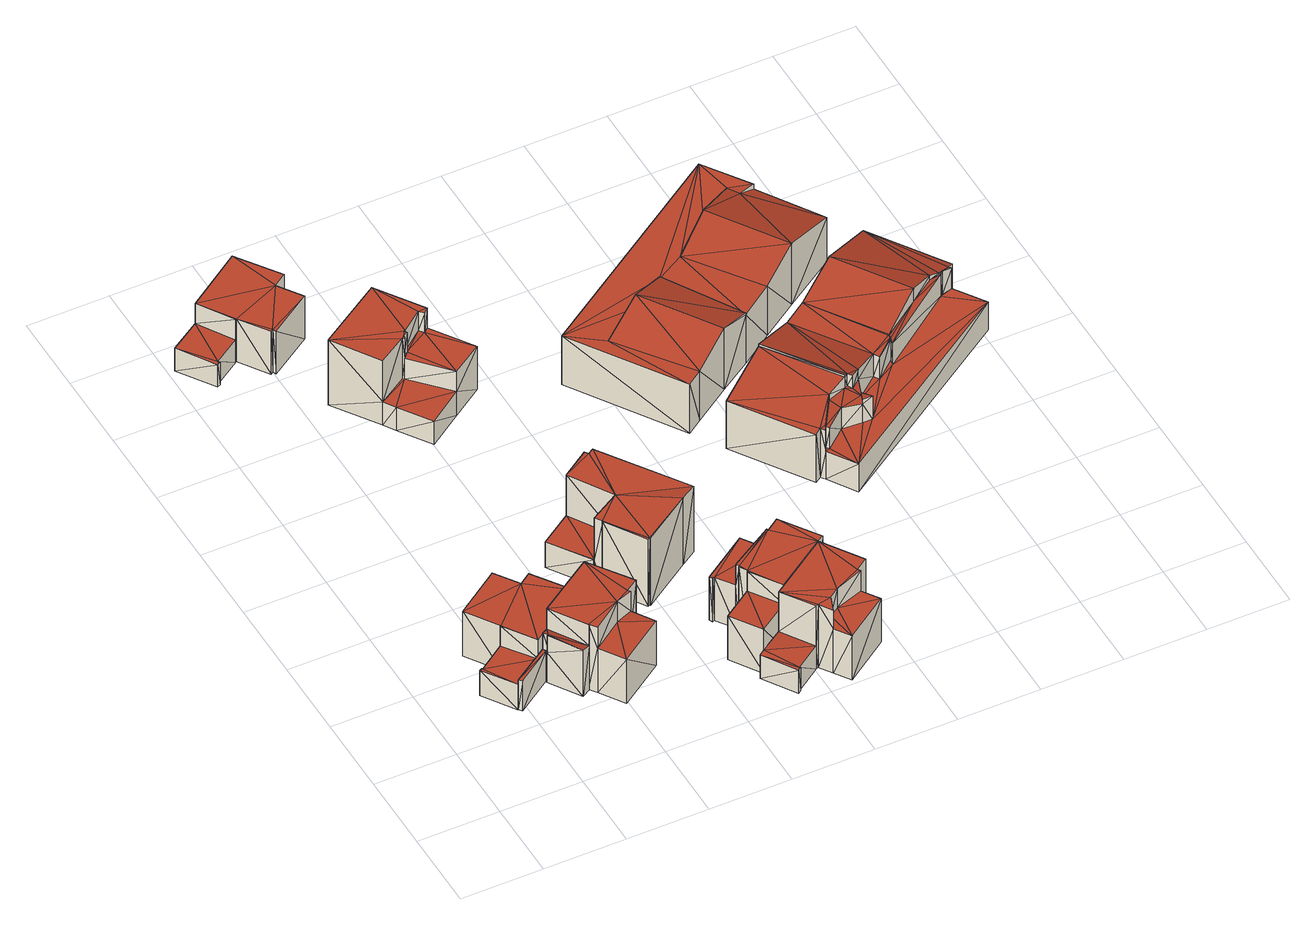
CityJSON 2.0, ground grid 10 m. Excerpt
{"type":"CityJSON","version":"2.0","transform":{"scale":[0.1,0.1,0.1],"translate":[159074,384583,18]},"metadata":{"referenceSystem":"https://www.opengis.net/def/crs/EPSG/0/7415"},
"CityObjects":{
"building1":{"type":"Building","attributes":{"oorspronkelijk_bouwjaar":2017,"status":"Pand in gebruik","geconstateerd":false,"h_maaiveld":18.25,"dak_type":"multiple horizontal","pw_datum":"2016-12-01","pw_actueel":"uncertain","pw_bron":"ahn3","reconstructie_methode":"tudelft3d-geoflow","versie_methode":"v21.03.1","kas_warenhuis":false,"ondergronds_type":"above ground","lod11_replace":false,"reconstruction_skipped":false},"geometry":[{"type":"Solid","lod":"2.2","boundaries":[[[[0,1,2]],[[0,2,3]],[[0,3,4]],[[5,6,7]],[[8,0,4]],[[9,0,8]],[[7,3,10]],[[5,7,10]],[[11,3,7]],[[4,3,11]],[[12,7,13]],[[13,7,6]],[[13,6,14]],[[14,6,5]],[[15,4,16]],[[17,15,16]],[[16,4,11]],[[18,8,4]],[[15,18,4]],[[19,0,20]],[[20,0,9]],[[16,11,12]],[[12,11,7]],[[21,10,3]],[[22,21,3]],[[14,5,10]],[[21,14,10]],[[17,16,22]],[[23,17,22]],[[20,9,18]],[[18,9,8]],[[24,2,25]],[[25,2,1]],[[25,1,19]],[[19,1,0]],[[23,22,24]],[[24,22,2]],[[2,22,3]],[[22,16,12]],[[14,12,13]],[[21,22,12]],[[21,12,14]],[[23,24,19]],[[17,23,15]],[[19,24,25]],[[18,19,20]],[[15,23,19]],[[18,15,19]]]],"semantics":{"surfaces":[{"type":"GroundSurface"},{"type":"WallSurface"},{"type":"RoofSurface"}],"values":[[0,0,0,0,0,0,0,0,0,0,1,1,1,1,1,1,1,1,1,1,1,1,1,1,1,1,1,1,1,1,1,1,1,1,1,1,1,1,2,2,2,2,2,2,2,2,2,2]]}}]},
"building2":{"type":"Building","attributes":{"oorspronkelijk_bouwjaar":2017,"status":"Pand in gebruik","geconstateerd":false,"h_maaiveld":18.31,"dak_type":"slanted","pw_datum":"2016-12-01","pw_actueel":"uncertain","pw_bron":"ahn3","reconstructie_methode":"tudelft3d-geoflow","versie_methode":"v21.03.1","kas_warenhuis":false,"ondergronds_type":"above ground","lod11_replace":false,"reconstruction_skipped":false},"geometry":[{"type":"Solid","lod":"2.2","boundaries":[[[[26,27,28]],[[29,30,31]],[[29,32,30]],[[33,34,35]],[[34,30,35]],[[35,36,33]],[[37,30,34]],[[31,37,38]],[[31,30,37]],[[38,37,39]],[[38,39,40]],[[28,31,38]],[[26,28,41]],[[28,27,31]],[[42,27,43]],[[43,27,26]],[[43,26,44]],[[44,26,41]],[[44,41,45]],[[45,41,28]],[[46,47,48]],[[48,47,40]],[[40,47,38]],[[49,33,36]],[[50,49,36]],[[50,36,35]],[[51,50,35]],[[52,53,54]],[[54,53,37]],[[37,53,39]],[[48,40,53]],[[53,40,39]],[[55,29,31]],[[56,57,55]],[[55,57,29]],[[45,28,47]],[[47,28,38]],[[58,42,59]],[[60,58,59]],[[60,59,47]],[[46,60,47]],[[42,31,27]],[[58,55,42]],[[42,55,31]],[[56,55,53]],[[52,56,53]],[[61,32,57]],[[57,32,29]],[[62,37,34]],[[63,54,62]],[[62,54,37]],[[63,62,64]],[[64,62,65]],[[62,34,49]],[[49,34,33]],[[64,65,51]],[[66,64,51]],[[66,51,67]],[[67,51,30]],[[30,51,35]],[[67,30,61]],[[61,30,32]],[[48,53,60]],[[46,48,60]],[[60,53,55]],[[58,60,55]],[[47,59,45]],[[45,42,43]],[[45,59,42]],[[45,43,44]],[[51,65,50]],[[50,65,49]],[[49,65,62]],[[66,67,64]],[[57,67,61]],[[64,54,63]],[[57,64,67]],[[56,64,57]],[[54,64,56]],[[52,54,56]]]],"semantics":{"surfaces":[{"type":"GroundSurface"},{"type":"WallSurface"},{"type":"RoofSurface"}],"values":[[0,0,0,0,0,0,0,0,0,0,0,0,0,0,1,1,1,1,1,1,1,1,1,1,1,1,1,1,1,1,1,1,1,1,1,1,1,1,1,1,1,1,1,1,1,1,1,1,1,1,1,1,1,1,1,1,1,1,1,1,1,1,2,2,2,2,2,2,2,2,2,2,2,2,2,2,2,2,2,2]]}}]},
"building3":{"type":"Building","attributes":{"oorspronkelijk_bouwjaar":2017,"status":"Pand in gebruik","geconstateerd":false,"h_maaiveld":18.63,"dak_type":"multiple horizontal","pw_datum":"2016-12-01","pw_actueel":"uncertain","pw_bron":"ahn3","reconstructie_methode":"tudelft3d-geoflow","versie_methode":"v21.03.1","kas_warenhuis":false,"ondergronds_type":"above ground","lod11_replace":false,"reconstruction_skipped":false},"geometry":[{"type":"Solid","lod":"2.2","boundaries":[[[[68,69,70]],[[71,69,68]],[[72,73,74]],[[73,68,75]],[[71,68,73]],[[72,71,73]],[[76,72,77]],[[72,74,77]],[[77,78,79]],[[77,79,76]],[[80,71,72]],[[81,71,80]],[[82,79,78]],[[83,82,78]],[[83,78,77]],[[84,83,77]],[[85,70,69]],[[86,85,69]],[[87,76,82]],[[82,76,79]],[[88,81,89]],[[89,81,80]],[[89,80,90]],[[91,89,90]],[[90,80,72]],[[92,71,81]],[[88,92,81]],[[91,90,93]],[[93,90,94]],[[93,94,95]],[[95,94,73]],[[73,94,74]],[[96,68,70]],[[85,96,70]],[[90,72,87]],[[87,72,76]],[[84,77,74]],[[94,84,74]],[[95,73,75]],[[97,95,75]],[[97,75,68]],[[96,97,68]],[[86,69,92]],[[92,69,71]],[[84,94,90]],[[84,90,87]],[[84,87,82]],[[83,84,82]],[[86,92,96]],[[91,92,89]],[[89,92,88]],[[91,93,95]],[[95,97,96]],[[91,95,92]],[[96,85,86]],[[95,96,92]]]],"semantics":{"surfaces":[{"type":"GroundSurface"},{"type":"WallSurface"},{"type":"RoofSurface"}],"values":[[0,0,0,0,0,0,0,0,0,0,0,0,1,1,1,1,1,1,1,1,1,1,1,1,1,1,1,1,1,1,1,1,1,1,1,1,1,1,1,1,1,1,1,1,2,2,2,2,2,2,2,2,2,2,2,2]]}}]},
"building4":{"type":"Building","attributes":{"oorspronkelijk_bouwjaar":2017,"status":"Pand in gebruik","geconstateerd":false,"h_maaiveld":18.14,"dak_type":"multiple horizontal","pw_datum":"2016-12-01","pw_actueel":"uncertain","pw_bron":"ahn3","reconstructie_methode":"tudelft3d-geoflow","versie_methode":"v21.03.1","kas_warenhuis":false,"ondergronds_type":"above ground","lod11_replace":false,"reconstruction_skipped":false},"geometry":[{"type":"Solid","lod":"2.2","boundaries":[[[[98,99,100]],[[101,100,102]],[[102,99,103]],[[104,102,105]],[[106,102,104]],[[107,101,108]],[[109,98,100]],[[108,106,110]],[[107,108,111]],[[101,102,106]],[[108,101,106]],[[100,99,102]],[[112,107,111]],[[113,112,111]],[[114,104,115]],[[115,104,105]],[[113,111,116]],[[116,111,108]],[[117,106,114]],[[114,106,104]],[[118,103,99]],[[119,120,118]],[[118,120,103]],[[121,98,122]],[[122,98,109]],[[118,99,121]],[[121,99,98]],[[123,101,107]],[[112,123,107]],[[124,125,123]],[[123,125,101]],[[101,125,100]],[[126,110,117]],[[117,110,106]],[[116,108,110]],[[126,116,110]],[[119,118,127]],[[128,119,127]],[[129,102,120]],[[120,102,103]],[[115,105,102]],[[129,115,102]],[[122,109,125]],[[125,109,100]],[[128,127,125]],[[124,128,125]],[[120,119,129]],[[116,128,123]],[[129,119,128]],[[129,128,115]],[[128,124,123]],[[116,123,112]],[[116,112,113]],[[126,117,116]],[[117,128,116]],[[114,128,117]],[[115,128,114]],[[125,118,121]],[[125,127,118]],[[125,121,122]]]],"semantics":{"surfaces":[{"type":"GroundSurface"},{"type":"WallSurface"},{"type":"RoofSurface"}],"values":[[0,0,0,0,0,0,0,0,0,0,0,0,1,1,1,1,1,1,1,1,1,1,1,1,1,1,1,1,1,1,1,1,1,1,1,1,1,1,1,1,1,1,1,1,1,1,2,2,2,2,2,2,2,2,2,2,2,2,2,2]]}}]},
"building5":{"type":"Building","attributes":{"oorspronkelijk_bouwjaar":2017,"status":"Pand in gebruik","geconstateerd":false,"h_maaiveld":18.6,"dak_type":"multiple horizontal","pw_datum":"2016-12-01","pw_actueel":"uncertain","pw_bron":"ahn3","reconstructie_methode":"tudelft3d-geoflow","versie_methode":"v21.03.1","kas_warenhuis":false,"ondergronds_type":"above ground","lod11_replace":false,"reconstruction_skipped":false},"geometry":[{"type":"Solid","lod":"2.2","boundaries":[[[[130,131,132]],[[133,131,130]],[[132,131,134]],[[130,135,136]],[[136,137,133]],[[130,136,133]],[[138,131,139]],[[139,131,133]],[[140,141,142]],[[142,141,135]],[[135,141,136]],[[143,132,134]],[[144,143,134]],[[139,133,145]],[[145,133,137]],[[146,147,140]],[[140,147,141]],[[148,149,150]],[[150,149,151]],[[150,151,152]],[[152,151,153]],[[154,155,156]],[[157,154,156]],[[158,159,154]],[[154,159,155]],[[160,138,161]],[[161,138,162]],[[145,137,136]],[[141,145,136]],[[144,134,138]],[[160,144,138]],[[138,134,131]],[[152,153,143]],[[143,153,132]],[[132,153,130]],[[163,164,148]],[[148,164,149]],[[142,135,130]],[[153,142,130]],[[161,162,146]],[[165,161,146]],[[146,162,147]],[[165,146,158]],[[158,146,159]],[[157,156,163]],[[163,156,164]],[[142,153,151]],[[164,155,149]],[[140,142,151]],[[156,155,164]],[[140,151,155]],[[146,155,159]],[[155,151,149]],[[140,155,146]],[[143,144,163]],[[154,157,158]],[[143,163,148]],[[144,161,163]],[[158,157,161]],[[152,148,150]],[[143,148,152]],[[163,161,157]],[[160,161,144]],[[158,161,165]],[[145,141,139]],[[138,147,162]],[[139,141,147]],[[139,147,138]]]],"semantics":{"surfaces":[{"type":"GroundSurface"},{"type":"WallSurface"},{"type":"RoofSurface"}],"values":[[0,0,0,0,0,0,1,1,1,1,1,1,1,1,1,1,1,1,1,1,1,1,1,1,1,1,1,1,1,1,1,1,1,1,1,1,1,1,1,1,1,1,1,1,1,1,2,2,2,2,2,2,2,2,2,2,2,2,2,2,2,2,2,2,2,2,2,2]]}}]},
"building6":{"type":"Building","attributes":{"oorspronkelijk_bouwjaar":2017,"status":"Pand in gebruik","geconstateerd":false,"h_maaiveld":18.3,"dak_type":"multiple horizontal","pw_datum":"2016-12-01","pw_actueel":"uncertain","pw_bron":"ahn3","reconstructie_methode":"tudelft3d-geoflow","versie_methode":"v21.03.1","kas_warenhuis":false,"ondergronds_type":"above ground","lod11_replace":false,"reconstruction_skipped":false},"geometry":[{"type":"Solid","lod":"2.2","boundaries":[[[[166,167,168]],[[169,168,170]],[[169,166,168]],[[171,172,173]],[[170,174,173]],[[172,175,173]],[[172,171,176]],[[172,176,177]],[[176,178,179]],[[176,179,177]],[[175,170,173]],[[180,170,175]],[[181,180,182]],[[180,175,182]],[[169,170,180]],[[183,166,169]],[[184,183,169]],[[185,186,187]],[[187,186,173]],[[173,186,171]],[[187,173,174]],[[188,187,174]],[[189,170,168]],[[190,191,189]],[[189,191,170]],[[190,189,184]],[[192,190,184]],[[193,179,178]],[[194,193,178]],[[195,172,196]],[[196,172,177]],[[196,177,193]],[[193,177,179]],[[197,195,185]],[[185,195,186]],[[192,184,198]],[[198,184,180]],[[180,184,169]],[[199,182,175]],[[200,199,175]],[[198,180,201]],[[201,180,181]],[[200,175,195]],[[197,200,195]],[[195,175,172]],[[201,181,199]],[[199,181,182]],[[194,178,176]],[[202,194,176]],[[202,176,171]],[[186,202,171]],[[203,167,166]],[[183,203,166]],[[189,168,203]],[[203,168,167]],[[188,174,170]],[[191,188,170]],[[203,183,189]],[[189,183,184]],[[186,195,202]],[[202,196,193]],[[202,195,196]],[[202,193,194]],[[188,191,187]],[[198,191,192]],[[187,197,185]],[[192,191,190]],[[198,199,200]],[[201,199,198]],[[198,200,191]],[[200,187,191]],[[197,187,200]]]],"semantics":{"surfaces":[{"type":"GroundSurface"},{"type":"WallSurface"},{"type":"RoofSurface"}],"values":[[0,0,0,0,0,0,0,0,0,0,0,0,0,0,0,1,1,1,1,1,1,1,1,1,1,1,1,1,1,1,1,1,1,1,1,1,1,1,1,1,1,1,1,1,1,1,1,1,1,1,1,1,1,1,1,1,1,2,2,2,2,2,2,2,2,2,2,2,2,2,2,2]]}}]},
"building7":{"type":"Building","attributes":{"oorspronkelijk_bouwjaar":2017,"status":"Pand in gebruik","geconstateerd":false,"h_maaiveld":18.32,"dak_type":"multiple horizontal","pw_datum":"2016-12-01","pw_actueel":"uncertain","pw_bron":"ahn3","reconstructie_methode":"tudelft3d-geoflow","versie_methode":"v21.03.1","kas_warenhuis":false,"ondergronds_type":"above ground","lod11_replace":false,"reconstruction_skipped":false},"geometry":[{"type":"Solid","lod":"2.2","boundaries":[[[[204,166,205]],[[206,207,180]],[[208,209,210]],[[207,210,180]],[[211,212,213]],[[214,212,211]],[[215,204,205]],[[213,212,207]],[[208,210,207]],[[212,208,207]],[[209,166,210]],[[205,166,209]],[[216,215,205]],[[217,215,216]],[[218,217,216]],[[218,216,205]],[[219,218,205]],[[220,210,221]],[[221,210,166]],[[198,180,220]],[[222,198,220]],[[220,180,210]],[[223,207,206]],[[224,223,206]],[[225,212,226]],[[226,212,214]],[[227,211,213]],[[228,227,213]],[[221,166,229]],[[229,166,204]],[[219,205,209]],[[230,219,209]],[[226,214,227]],[[227,214,211]],[[231,230,232]],[[232,230,208]],[[208,230,209]],[[222,220,231]],[[231,220,230]],[[224,206,180]],[[198,224,180]],[[232,208,225]],[[233,232,225]],[[225,208,212]],[[234,235,236]],[[236,235,237]],[[236,237,238]],[[238,237,228]],[[238,228,223]],[[223,228,207]],[[207,228,213]],[[229,204,217]],[[217,204,215]],[[233,225,235]],[[234,233,235]],[[230,220,221]],[[219,221,229]],[[219,230,221]],[[219,217,218]],[[219,229,217]],[[228,237,227]],[[226,237,235]],[[225,226,235]],[[227,237,226]],[[223,224,198]],[[233,234,232]],[[222,234,236]],[[232,222,231]],[[223,236,238]],[[223,198,236]],[[198,222,236]],[[222,232,234]]]],"semantics":{"surfaces":[{"type":"GroundSurface"},{"type":"WallSurface"},{"type":"RoofSurface"}],"values":[[0,0,0,0,0,0,0,0,0,0,0,0,0,1,1,1,1,1,1,1,1,1,1,1,1,1,1,1,1,1,1,1,1,1,1,1,1,1,1,1,1,1,1,1,1,1,1,1,1,1,1,1,1,1,1,2,2,2,2,2,2,2,2,2,2,2,2,2,2,2,2,2]]}}]},
"building8":{"type":"Building","attributes":{"oorspronkelijk_bouwjaar":2013,"status":"Pand in gebruik","geconstateerd":false,"h_maaiveld":18.65,"dak_type":"slanted","pw_datum":"2016-12-01","pw_actueel":"yes","pw_bron":"ahn3","reconstructie_methode":"tudelft3d-geoflow","versie_methode":"v21.03.1","kas_warenhuis":false,"ondergronds_type":"above ground","lod11_replace":false,"reconstruction_skipped":false},"geometry":[{"type":"Solid","lod":"2.2","boundaries":[[[[239,240,241]],[[242,243,240]],[[241,240,244]],[[245,243,246]],[[239,241,247]],[[240,243,244]],[[248,243,242]],[[246,243,248]],[[249,250,251]],[[252,249,251]],[[253,248,254]],[[255,253,254]],[[254,248,242]],[[252,251,256]],[[257,246,248]],[[253,257,248]],[[258,239,259]],[[259,239,247]],[[255,254,249]],[[249,254,250]],[[254,242,240]],[[260,254,240]],[[261,262,263]],[[260,240,239]],[[258,260,239]],[[259,247,241]],[[264,259,241]],[[265,243,245]],[[266,265,245]],[[267,264,268]],[[268,264,244]],[[244,264,241]],[[264,267,269]],[[268,244,265]],[[265,244,243]],[[262,261,270]],[[266,245,246]],[[257,266,246]],[[266,257,256]],[[265,256,251]],[[265,266,256]],[[265,251,250]],[[268,250,263]],[[263,254,260]],[[250,254,263]],[[268,263,262]],[[268,262,270]],[[265,250,268]],[[270,269,267]],[[270,267,268]],[[255,249,252]],[[253,255,252]],[[256,257,252]],[[252,257,253]],[[263,260,258]],[[261,263,258]],[[270,261,269]],[[269,258,259]],[[269,261,258]],[[269,259,264]]]],"semantics":{"surfaces":[{"type":"GroundSurface"},{"type":"WallSurface"},{"type":"RoofSurface"}],"values":[[0,0,0,0,0,0,0,0,1,1,1,1,1,1,1,1,1,1,1,1,1,1,1,1,1,1,1,1,1,1,1,1,1,1,1,1,1,1,2,2,2,2,2,2,2,2,2,2,2,2,2,2,2,2,2,2,2,2,2,2]]}}]},
"building9":{"type":"Building","attributes":{"oorspronkelijk_bouwjaar":2015,"status":"Pand in gebruik","geconstateerd":false,"h_maaiveld":18.46,"dak_type":"slanted","pw_datum":"2016-12-01","pw_actueel":"yes","pw_bron":"ahn3","reconstructie_methode":"tudelft3d-geoflow","versie_methode":"v21.03.1","kas_warenhuis":false,"ondergronds_type":"above ground","lod11_replace":false,"reconstruction_skipped":false},"geometry":[{"type":"Solid","lod":"2.2","boundaries":[[[[271,272,273]],[[271,273,274]],[[271,274,275]],[[276,271,275]],[[277,278,279]],[[280,281,282]],[[283,281,280]],[[284,279,281]],[[277,279,284]],[[281,279,282]],[[278,275,279]],[[276,275,278]],[[285,281,286]],[[286,281,283]],[[287,271,288]],[[289,287,288]],[[288,271,276]],[[290,273,291]],[[291,273,272]],[[292,293,294]],[[294,293,295]],[[295,293,296]],[[288,276,297]],[[297,276,278]],[[298,299,300]],[[300,299,301]],[[301,299,302]],[[303,304,305]],[[306,303,305]],[[307,308,309]],[[309,308,310]],[[311,282,312]],[[312,282,279]],[[313,280,282]],[[311,313,282]],[[297,278,314]],[[314,278,277]],[[315,316,293]],[[293,316,296]],[[317,318,292]],[[292,318,293]],[[319,320,321]],[[321,320,322]],[[323,324,285]],[[285,324,281]],[[281,324,284]],[[286,283,280]],[[313,286,280]],[[325,326,319]],[[319,326,320]],[[309,310,327]],[[328,309,327]],[[318,329,302]],[[299,318,302]],[[294,295,318]],[[317,294,318]],[[318,295,329]],[[330,307,331]],[[326,325,332]],[[333,334,323]],[[323,334,324]],[[314,277,324]],[[324,277,284]],[[289,288,335]],[[336,289,337]],[[337,289,335]],[[338,328,333]],[[333,328,334]],[[334,328,327]],[[321,322,338]],[[338,322,328]],[[339,275,274]],[[340,339,341]],[[341,339,274]],[[342,343,298]],[[298,343,299]],[[344,345,342]],[[342,345,343]],[[336,337,304]],[[303,336,304]],[[346,347,316]],[[315,346,316]],[[340,341,348]],[[348,341,306]],[[348,306,344]],[[344,306,345]],[[345,306,305]],[[300,301,349]],[[349,301,350]],[[337,335,346]],[[346,335,347]],[[307,350,308]],[[330,349,307]],[[307,349,350]],[[312,279,339]],[[339,279,275]],[[341,274,290]],[[290,274,273]],[[291,272,271]],[[287,291,271]],[[328,320,326]],[[320,328,322]],[[309,328,326]],[[307,309,326]],[[307,326,331]],[[332,351,331]],[[326,332,331]],[[294,317,292]],[[349,330,300]],[[300,330,351]],[[351,330,331]],[[300,351,312]],[[300,312,339]],[[325,311,312]],[[332,312,351]],[[332,325,312]],[[286,313,285]],[[321,313,319]],[[319,313,311]],[[285,321,333]],[[319,311,325]],[[285,313,321]],[[285,333,323]],[[333,321,338]],[[306,341,303]],[[291,287,290]],[[303,287,336]],[[336,287,289]],[[303,290,287]],[[341,290,303]],[[340,348,344]],[[298,344,342]],[[339,340,344]],[[339,344,298]],[[339,298,300]],[[337,346,315]],[[318,315,293]],[[304,337,315]],[[343,305,318]],[[345,305,343]],[[305,315,318]],[[343,318,299]],[[304,315,305]],[[327,324,334]],[[310,314,327]],[[327,314,324]],[[295,314,310]],[[350,310,308]],[[302,295,350]],[[302,350,301]],[[297,314,295]],[[297,296,316]],[[329,295,302]],[[295,310,350]],[[297,295,296]],[[297,316,347]],[[288,347,335]],[[297,347,288]]]],"semantics":{"surfaces":[{"type":"GroundSurface"},{"type":"WallSurface"},{"type":"RoofSurface"}],"values":[[0,0,0,0,0,0,0,0,0,0,0,0,1,1,1,1,1,1,1,1,1,1,1,1,1,1,1,1,1,1,1,1,1,1,1,1,1,1,1,1,1,1,1,1,1,1,1,1,1,1,1,1,1,1,1,1,1,1,1,1,1,1,1,1,1,1,1,1,1,1,1,1,1,1,1,1,1,1,1,1,1,1,1,1,1,1,1,1,1,1,1,1,1,1,1,1,1,1,1,1,2,2,2,2,2,2,2,2,2,2,2,2,2,2,2,2,2,2,2,2,2,2,2,2,2,2,2,2,2,2,2,2,2,2,2,2,2,2,2,2,2,2,2,2,2,2,2,2,2,2,2,2,2,2,2,2,2,2]]}}]}
},
"vertices":[
[151,239,2],[165,249,2],[198,202,2],[127,154,2],[102,192,2],[64,168,2],[67,170,2],[68,169,2],[76,231,2],[131,268,2],[90,129,2],[101,192,2],[68,169,39],[67,170,39],[64,168,39],[102,192,68],[101,192,39],[101,192,68],[76,231,68],[151,239,69],[131,268,69],[90,129,40],[127,154,40],[127,154,68],[198,202,69],[165,249,69],
[90,129,3],[135,159,3],[136,154,3],[213,212,3],[233,150,3],[143,165,3],[248,160,3],[197,84,3],[177,113,3],[235,147,3],[252,121,3],[171,122,3],[137,152,3],[171,121,3],[161,115,3],[93,125,3],[135,159,47],[90,129,47],[93,125,47],[136,154,47],[137,152,72],[137,152,47],[161,115,71],[197,84,68],[252,121,69],[235,147,69],[171,121,99],[171,121,68],[171,122,99],[143,165,68],[143,165,98],[213,212,97],[135,159,71],[139,153,47],[139,153,71],[248,160,98],[177,113,68],[177,113,99],[215,140,98],[215,140,68],[235,147,98],[233,150,98],
[98,710,6],[152,740,6],[100,706,6],[132,769,6],[43,784,6],[71,743,6],[70,742,6],[95,708,6],[6,760,6],[38,721,6],[39,719,6],[35,717,6],[112,831,6],[148,780,6],[35,717,39],[39,719,39],[38,721,39],[100,706,69],[152,740,69],[6,760,40],[148,780,69],[112,831,69],[43,784,40],[43,784,69],[132,769,69],[70,742,69],[70,742,39],[71,743,69],[98,710,69],[95,708,69],
[218,312,1],[257,338,1],[252,264,1],[258,256,1],[294,357,1],[291,361,1],[370,260,1],[301,361,1],[351,248,1],[257,255,1],[290,209,1],[251,263,1],[291,208,1],[288,208,1],[257,255,100],[288,208,100],[370,260,98],[301,361,98],[290,209,100],[351,248,99],[257,338,39],[257,338,99],[291,361,98],[218,312,39],[251,263,39],[258,256,100],[252,264,100],[252,264,39],[291,208,100],[289,286,39],[289,286,99],[294,357,98],
[245,635,6],[164,583,6],[207,691,6],[173,569,6],[127,638,6],[279,585,6],[241,560,6],[199,531,6],[164,583,40],[173,569,40],[241,560,71],[241,560,41],[279,585,70],[207,691,99],[127,638,102],[199,531,40],[201,603,71],[201,603,41],[234,635,99],[234,635,71],[239,630,99],[239,630,70],[245,635,99],[245,635,70],[208,611,100],[208,611,71],[206,614,71],[206,614,100],[203,608,100],[203,608,71],[164,583,101],[199,605,100],[199,605,41],[207,614,100],[207,614,71],[201,603,100],
[348,57,3],[324,94,3],[360,118,3],[385,81,3],[361,119,3],[354,133,3],[409,167,3],[356,129,3],[355,128,3],[410,165,3],[339,154,3],[391,194,3],[337,153,3],[335,157,3],[449,124,3],[457,129,3],[426,176,3],[348,57,68],[385,81,68],[354,133,97],[354,133,67],[356,129,97],[355,128,97],[360,118,68],[360,118,97],[361,119,97],[385,81,97],[335,157,67],[337,153,67],[409,167,68],[391,194,68],[409,167,96],[449,124,97],[426,176,96],[410,165,96],[457,129,97],[339,154,67],[324,94,67],
[341,52,3],[370,16,3],[481,76,3],[466,66,3],[404,38,3],[401,37,3],[375,74,3],[482,42,3],[414,23,3],[468,63,3],[427,4,3],[367,12,3],[371,15,3],[367,12,37],[371,15,37],[370,16,37],[375,74,39],[348,57,38],[375,74,97],[466,66,97],[481,76,97],[414,23,68],[427,4,68],[482,42,67],[468,63,67],[341,52,38],[401,37,37],[401,37,96],[404,38,96],[414,23,96],[421,42,96],[421,42,68],[433,50,96],[433,50,68],[468,63,97],
[637,545,7],[592,515,7],[652,661,7],[551,487,7],[362,549,7],[615,717,7],[448,419,7],[467,432,7],[701,587,7],[512,462,7],[496,579,82],[496,579,79],[452,551,79],[452,551,99],[512,462,97],[551,487,79],[551,487,82],[402,519,79],[467,432,79],[637,545,97],[701,587,72],[592,515,79],[577,634,98],[577,634,79],[531,599,79],[652,661,73],[362,549,79],[448,419,79],[652,661,80],[615,717,79],[633,656,79],[624,670,79],
[541,296,5],[534,291,5],[473,382,5],[533,422,5],[585,456,5],[545,291,5],[806,415,5],[567,257,5],[614,476,5],[726,550,5],[779,455,5],[663,508,5],[786,460,5],[781,452,5],[779,455,76],[786,460,73],[541,296,77],[545,291,46],[545,291,77],[473,382,75],[534,291,75],[601,312,80],[601,312,73],[613,312,80],[613,312,46],[601,312,46],[567,257,46],[612,344,92],[612,344,78],[644,370,79],[644,370,46],[612,344,46],[568,327,89],[568,327,81],[592,337,80],[592,337,96],[672,384,78],[672,384,46],[671,377,77],[671,377,46],[663,508,98],[614,476,79],[726,550,73],[806,415,46],[576,314,77],[576,314,46],[605,323,79],[605,323,75],[750,443,86],[750,443,80],[763,447,81],[763,447,79],[781,452,76],[781,452,46],[720,422,98],[720,422,80],[765,446,46],[765,446,78],[605,323,46],[672,384,79],[672,387,79],[673,389,79],[768,448,80],[768,448,46],[548,296,46],[548,296,79],[548,296,77],[765,446,81],[585,456,79],[533,422,99],[533,422,96],[600,334,97],[600,334,78],[596,339,97],[596,339,80],[551,293,76],[551,293,46],[592,337,99],[648,363,79],[648,363,46],[672,388,79]
]}
